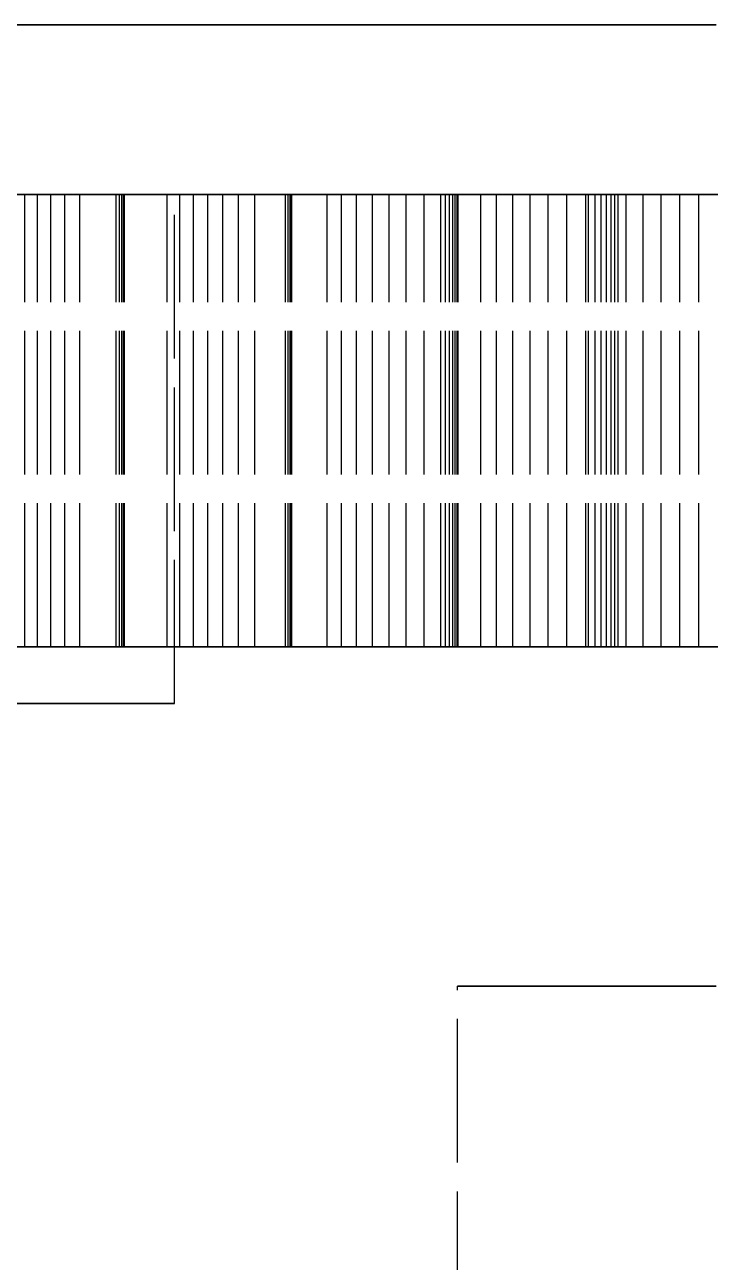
# Model space of a CAD drawing. Header units: millimetres. Extents: x -13 to 276, y -50 to 157.
# Drawn here: x 29.43 to 35.48, y 133.57 to 144.51 of the extents above; entities that cross this region are included whole.
import ezdxf

# ---------------------------------------------------------------- set-up
doc = ezdxf.new("R2010")
doc.units = ezdxf.units.MM
doc.linetypes.add('DASHED', pattern=[1.524, 1.27, -0.254])
doc.layers.add('HIDDEN', color=8, linetype='DASHED')
doc.layers.add('VISIBLE', color=7, linetype='CONTINUOUS')

msp = doc.modelspace()

# ---------------------------------------------------------------- linework, layer by layer
at = {"layer": 'HIDDEN'}
for points in [[(21.05952, 144.51), (21.82143, 144.51), (22.58333, 144.51), (23.34524, 144.51), (24.10714, 144.51), (24.86905, 144.51), (25.63095, 144.51), (26.39286, 144.51), (27.15476, 144.51), (27.91667, 144.51), (28.67857, 144.51), (29.44048, 144.51), (30.20238, 144.51), (30.96429, 144.51), (31.72619, 144.51), (32.4881, 144.51), (33.25, 144.51), (34.0119, 144.51), (34.77381, 144.51), (35.53571, 144.51)], [(36.0754, 143.01), (35.37698, 143.01), (34.67857, 143.01), (33.98016, 143.01), (33.28175, 143.01), (32.58333, 143.01), (31.88492, 143.01), (31.18651, 143.01), (30.4881, 143.01), (29.78968, 143.01), (29.09127, 143.01), (28.39286, 143.01), (27.69444, 143.01), (26.99603, 143.01), (26.29762, 143.01), (25.59921, 143.01), (24.90079, 143.01), (24.20238, 143.01), (23.50397, 143.01), (22.80556, 143.01), (22.10714, 143.01), (21.40873, 143.01), (20.71032, 143.01)], [(20.71032, 143.01), (21.40873, 143.01), (22.10714, 143.01), (22.80556, 143.01), (23.50397, 143.01), (24.20238, 143.01), (24.90079, 143.01), (25.59921, 143.01), (26.29762, 143.01), (26.99603, 143.01), (27.69444, 143.01), (28.39286, 143.01), (29.09127, 143.01), (29.78968, 143.01), (30.4881, 143.01), (31.18651, 143.01), (31.88492, 143.01), (32.58333, 143.01), (33.28175, 143.01), (33.98016, 143.01), (34.67857, 143.01), (35.37698, 143.01), (36.0754, 143.01)], [(35.875, 143.01), (35.26786, 143.01), (34.66071, 143.01), (34.05357, 143.01), (33.44643, 143.01), (32.83929, 143.01), (32.23214, 143.01), (31.625, 143.01), (31.01786, 143.01), (30.41071, 143.01), (29.80357, 143.01), (29.19643, 143.01)], [(29.19643, 143.01), (29.80357, 143.01), (30.41071, 143.01), (31.01786, 143.01), (31.625, 143.01), (32.23214, 143.01), (32.83929, 143.01), (33.44643, 143.01), (34.05357, 143.01), (34.66071, 143.01), (35.26786, 143.01), (35.875, 143.01)], [(29.42541, 143.01), (29.32091, 143.01)], [(29.32091, 143.01), (29.42541, 143.01)], [(30.75, 143.01), (30.5754, 143.01), (30.40079, 143.01), (30.22619, 143.01), (30.05159, 143.01), (29.87698, 143.01), (29.70238, 143.01), (29.52778, 143.01), (29.35317, 143.01)], [(29.35317, 143.01), (29.52778, 143.01), (29.70238, 143.01), (29.87698, 143.01), (30.05159, 143.01), (30.22619, 143.01), (30.40079, 143.01), (30.5754, 143.01), (30.75, 143.01)], [(29.53718, 143.01), (29.42541, 143.01)], [(29.42541, 143.01), (29.53718, 143.01)], [(29.42541, 139.01), (29.42541, 143.01)], [(29.42541, 139.01), (29.42541, 143.01)], [(29.6557, 143.01), (29.53718, 143.01)], [(29.53718, 143.01), (29.6557, 143.01)], [(29.53718, 139.01), (29.53718, 143.01)], [(29.53718, 139.01), (29.53718, 143.01)], [(29.78058, 143.01), (29.6557, 143.01)], [(29.6557, 143.01), (29.78058, 143.01)], [(29.6557, 139.01), (29.6557, 143.01)], [(29.6557, 139.01), (29.6557, 143.01)], [(29.91151, 143.01), (29.78058, 143.01)], [(29.78058, 143.01), (29.91151, 143.01)], [(29.78058, 139.01), (29.78058, 143.01)], [(29.78058, 139.01), (29.78058, 143.01)], [(30.23467, 143.01), (29.91151, 143.01)], [(29.91151, 143.01), (30.23467, 143.01)], [(29.91151, 139.01), (29.91151, 143.01)], [(29.91151, 139.01), (29.91151, 143.01)], [(30.26244, 143.01), (30.23467, 143.01)], [(30.23467, 143.01), (30.26244, 143.01)], [(30.23467, 139.01), (30.23467, 143.01)], [(30.23467, 139.01), (30.23467, 143.01)], [(30.28398, 143.01), (30.26244, 143.01)], [(30.26244, 143.01), (30.28398, 143.01)], [(30.26244, 139.01), (30.26244, 143.01)], [(30.26244, 139.01), (30.26244, 143.01)], [(30.29905, 143.01), (30.28398, 143.01)], [(30.28398, 143.01), (30.29905, 143.01)], [(30.28398, 139.01), (30.28398, 143.01)], [(30.28398, 139.01), (30.28398, 143.01)], [(30.3073, 143.01), (30.29905, 143.01)], [(30.29905, 143.01), (30.3073, 143.01)], [(30.29905, 139.01), (30.29905, 143.01)], [(30.29905, 139.01), (30.29905, 143.01)], [(30.68503, 143.01), (30.3013, 143.01)], [(30.3013, 143.01), (30.30827, 143.01)], [(30.30827, 143.01), (30.3013, 143.01)], [(30.3013, 143.01), (30.68503, 143.01)], [(30.3013, 139.01), (30.3013, 143.01)], [(30.3013, 139.01), (30.3013, 143.01)], [(30.30827, 143.01), (30.3073, 143.01)], [(30.3073, 143.01), (30.30827, 143.01)], [(30.3073, 139.01), (30.3073, 143.01)], [(30.3073, 139.01), (30.3073, 143.01)], [(30.30827, 139.01), (30.30827, 143.01)], [(30.30827, 139.01), (30.30827, 143.01)], [(30.79675, 143.01), (30.68503, 143.01)], [(30.68503, 143.01), (30.79675, 143.01)], [(30.68503, 139.01), (30.68503, 143.01)], [(30.68503, 139.01), (30.68503, 143.01)], [(30.75, 138.51), (30.75, 143.01)], [(30.91622, 143.01), (30.79675, 143.01)], [(30.79675, 143.01), (30.91622, 143.01)], [(30.79675, 139.01), (30.79675, 143.01)], [(30.79675, 139.01), (30.79675, 143.01)], [(31.04272, 143.01), (30.91622, 143.01)], [(30.91622, 143.01), (31.04272, 143.01)], [(30.91622, 139.01), (30.91622, 143.01)], [(30.91622, 139.01), (30.91622, 143.01)], [(31.17575, 143.01), (31.04272, 143.01)], [(31.04272, 143.01), (31.17575, 143.01)], [(31.04272, 139.01), (31.04272, 143.01)], [(31.04272, 139.01), (31.04272, 143.01)], [(31.31492, 143.01), (31.17575, 143.01)], [(31.17575, 143.01), (31.31492, 143.01)], [(31.17575, 139.01), (31.17575, 143.01)], [(31.17575, 139.01), (31.17575, 143.01)], [(31.45995, 143.01), (31.31492, 143.01)], [(31.31492, 143.01), (31.45995, 143.01)], [(31.31492, 139.01), (31.31492, 143.01)], [(31.31492, 139.01), (31.31492, 143.01)], [(31.77324, 143.01), (31.45995, 143.01)], [(31.45995, 143.01), (31.77324, 143.01)], [(31.45995, 139.01), (31.45995, 143.01)], [(31.45995, 139.01), (31.45995, 143.01)], [(32.09931, 143.01), (31.72908, 143.01)], [(31.72908, 143.01), (31.75399, 143.01)], [(31.75399, 143.01), (31.72908, 143.01)], [(31.72908, 143.01), (32.09931, 143.01)], [(31.72908, 139.01), (31.72908, 143.01)], [(31.72908, 139.01), (31.72908, 143.01)], [(31.75399, 143.01), (31.77119, 143.01)], [(31.77119, 143.01), (31.75399, 143.01)], [(31.75399, 139.01), (31.75399, 143.01)], [(31.75399, 139.01), (31.75399, 143.01)], [(31.77119, 143.01), (31.78134, 143.01)], [(31.78134, 143.01), (31.77119, 143.01)], [(31.77119, 139.01), (31.77119, 143.01)], [(31.77119, 139.01), (31.77119, 143.01)], [(31.78208, 143.01), (31.77324, 143.01)], [(31.77324, 143.01), (31.78208, 143.01)], [(31.77324, 139.01), (31.77324, 143.01)], [(31.77324, 139.01), (31.77324, 143.01)], [(31.78134, 143.01), (31.78486, 143.01)], [(31.78486, 143.01), (31.78134, 143.01)], [(31.78134, 139.01), (31.78134, 143.01)], [(31.78134, 139.01), (31.78134, 143.01)], [(31.78486, 143.01), (31.78208, 143.01)], [(31.78208, 143.01), (31.78486, 143.01)], [(31.78208, 139.01), (31.78208, 143.01)], [(31.78208, 139.01), (31.78208, 143.01)], [(31.78486, 139.01), (31.78486, 143.01)], [(31.78486, 139.01), (31.78486, 143.01)], [(32.22527, 143.01), (32.09931, 143.01)], [(32.09931, 143.01), (32.22527, 143.01)], [(32.09931, 139.01), (32.09931, 143.01)], [(32.09931, 139.01), (32.09931, 143.01)], [(32.35867, 143.01), (32.22527, 143.01)], [(32.22527, 143.01), (32.35867, 143.01)], [(32.22527, 139.01), (32.22527, 143.01)], [(32.22527, 139.01), (32.22527, 143.01)], [(32.49883, 143.01), (32.35867, 143.01)], [(32.35867, 143.01), (32.49883, 143.01)], [(32.35867, 139.01), (32.35867, 143.01)], [(32.35867, 139.01), (32.35867, 143.01)], [(32.64524, 143.01), (32.49883, 143.01)], [(32.49883, 143.01), (32.64524, 143.01)], [(32.49883, 139.01), (32.49883, 143.01)], [(32.49883, 139.01), (32.49883, 143.01)], [(32.79753, 143.01), (32.64524, 143.01)], [(32.64524, 143.01), (32.79753, 143.01)], [(32.64524, 139.01), (32.64524, 143.01)], [(32.64524, 139.01), (32.64524, 143.01)], [(32.9554, 143.01), (32.79753, 143.01)], [(32.79753, 143.01), (32.9554, 143.01)], [(32.79753, 139.01), (32.79753, 143.01)], [(32.79753, 139.01), (32.79753, 143.01)], [(33.25616, 143.01), (32.9554, 143.01)], [(32.9554, 143.01), (33.25616, 143.01)], [(32.9554, 139.01), (32.9554, 143.01)], [(32.9554, 139.01), (32.9554, 143.01)], [(33.45515, 143.01), (33.10159, 143.01)], [(33.10159, 143.01), (33.14421, 143.01)], [(33.14421, 143.01), (33.10159, 143.01)], [(33.10159, 143.01), (33.45515, 143.01)], [(33.10159, 139.01), (33.10159, 143.01)], [(33.10159, 139.01), (33.10159, 143.01)], [(33.14421, 143.01), (33.17944, 143.01)], [(33.17944, 143.01), (33.14421, 143.01)], [(33.14421, 139.01), (33.14421, 143.01)], [(33.14421, 139.01), (33.14421, 143.01)], [(33.17944, 143.01), (33.2079, 143.01)], [(33.2079, 143.01), (33.17944, 143.01)], [(33.17944, 139.01), (33.17944, 143.01)], [(33.17944, 139.01), (33.17944, 143.01)], [(33.2079, 143.01), (33.22998, 143.01)], [(33.22998, 143.01), (33.2079, 143.01)], [(33.2079, 139.01), (33.2079, 143.01)], [(33.2079, 139.01), (33.2079, 143.01)], [(33.22998, 143.01), (33.24599, 143.01)], [(33.24599, 143.01), (33.22998, 143.01)], [(33.22998, 139.01), (33.22998, 143.01)], [(33.22998, 139.01), (33.22998, 143.01)], [(33.24599, 143.01), (33.25616, 143.01)], [(33.25616, 143.01), (33.24599, 143.01)], [(33.24599, 139.01), (33.24599, 143.01)], [(33.24599, 139.01), (33.24599, 143.01)], [(33.25616, 139.01), (33.25616, 143.01)], [(33.25616, 139.01), (33.25616, 143.01)], [(33.59428, 143.01), (33.45515, 143.01)], [(33.45515, 143.01), (33.59428, 143.01)], [(33.45515, 139.01), (33.45515, 143.01)], [(33.45515, 139.01), (33.45515, 143.01)], [(33.74049, 143.01), (33.59428, 143.01)], [(33.59428, 143.01), (33.74049, 143.01)], [(33.59428, 139.01), (33.59428, 143.01)], [(33.59428, 139.01), (33.59428, 143.01)], [(33.8931, 143.01), (33.74049, 143.01)], [(33.74049, 143.01), (33.8931, 143.01)], [(33.74049, 139.01), (33.74049, 143.01)], [(33.74049, 139.01), (33.74049, 143.01)], [(34.05164, 143.01), (33.8931, 143.01)], [(33.8931, 143.01), (34.05164, 143.01)], [(33.8931, 139.01), (33.8931, 143.01)], [(33.8931, 139.01), (33.8931, 143.01)], [(34.21574, 143.01), (34.05164, 143.01)], [(34.05164, 143.01), (34.21574, 143.01)], [(34.05164, 139.01), (34.05164, 143.01)], [(34.05164, 139.01), (34.05164, 143.01)], [(34.38511, 143.01), (34.21574, 143.01)], [(34.21574, 143.01), (34.38511, 143.01)], [(34.21574, 139.01), (34.21574, 143.01)], [(34.21574, 139.01), (34.21574, 143.01)], [(34.67078, 143.01), (34.38511, 143.01)], [(34.38511, 143.01), (34.67078, 143.01)], [(34.38511, 139.01), (34.38511, 143.01)], [(34.38511, 139.01), (34.38511, 143.01)], [(34.74099, 143.01), (34.40711, 143.01)], [(34.40711, 143.01), (34.46708, 143.01)], [(34.46708, 143.01), (34.40711, 143.01)], [(34.40711, 143.01), (34.74099, 143.01)], [(34.40711, 139.01), (34.40711, 143.01)], [(34.40711, 139.01), (34.40711, 143.01)], [(34.46708, 143.01), (34.52004, 143.01)], [(34.52004, 143.01), (34.46708, 143.01)], [(34.46708, 139.01), (34.46708, 143.01)], [(34.46708, 139.01), (34.46708, 143.01)], [(34.52004, 143.01), (34.56656, 143.01)], [(34.56656, 143.01), (34.52004, 143.01)], [(34.52004, 139.01), (34.52004, 143.01)], [(34.52004, 139.01), (34.52004, 143.01)], [(34.56656, 143.01), (34.60702, 143.01)], [(34.60702, 143.01), (34.56656, 143.01)], [(34.56656, 139.01), (34.56656, 143.01)], [(34.56656, 139.01), (34.56656, 143.01)], [(34.60702, 143.01), (34.64169, 143.01)], [(34.64169, 143.01), (34.60702, 143.01)], [(34.60702, 139.01), (34.60702, 143.01)], [(34.60702, 139.01), (34.60702, 143.01)], [(34.64169, 143.01), (34.67078, 143.01)], [(34.67078, 143.01), (34.64169, 143.01)], [(34.64169, 139.01), (34.64169, 143.01)], [(34.64169, 139.01), (34.64169, 143.01)], [(34.67078, 139.01), (34.67078, 143.01)], [(34.67078, 139.01), (34.67078, 143.01)], [(34.8921, 143.01), (34.74099, 143.01)], [(34.74099, 143.01), (34.8921, 143.01)], [(34.74099, 139.01), (34.74099, 143.01)], [(34.74099, 139.01), (34.74099, 143.01)], [(35.04986, 143.01), (34.8921, 143.01)], [(34.8921, 143.01), (35.04986, 143.01)], [(34.8921, 139.01), (34.8921, 143.01)], [(34.8921, 139.01), (34.8921, 143.01)], [(35.21362, 143.01), (35.04986, 143.01)], [(35.04986, 143.01), (35.21362, 143.01)], [(35.04986, 139.01), (35.04986, 143.01)], [(35.04986, 139.01), (35.04986, 143.01)], [(35.38294, 143.01), (35.21362, 143.01)], [(35.21362, 143.01), (35.38294, 143.01)], [(35.21362, 139.01), (35.21362, 143.01)], [(35.21362, 139.01), (35.21362, 143.01)], [(35.55746, 143.01), (35.38294, 143.01)], [(35.38294, 143.01), (35.55746, 143.01)], [(35.38294, 139.01), (35.38294, 143.01)], [(35.38294, 139.01), (35.38294, 143.01)], [(35.875, 139.01), (35.26786, 139.01), (34.66071, 139.01), (34.05357, 139.01), (33.44643, 139.01), (32.83929, 139.01), (32.23214, 139.01), (31.625, 139.01), (31.01786, 139.01), (30.41071, 139.01), (29.80357, 139.01), (29.19643, 139.01)], [(29.19643, 139.01), (29.80357, 139.01), (30.41071, 139.01), (31.01786, 139.01), (31.625, 139.01), (32.23214, 139.01), (32.83929, 139.01), (33.44643, 139.01), (34.05357, 139.01), (34.66071, 139.01), (35.26786, 139.01), (35.875, 139.01)], [(29.42541, 139.01), (29.32091, 139.01)], [(29.32091, 139.01), (29.42541, 139.01)], [(29.53718, 139.01), (29.42541, 139.01)], [(29.42541, 139.01), (29.53718, 139.01)], [(29.6557, 139.01), (29.53718, 139.01)], [(29.53718, 139.01), (29.6557, 139.01)], [(29.78058, 139.01), (29.6557, 139.01)], [(29.6557, 139.01), (29.78058, 139.01)], [(29.91151, 139.01), (29.78058, 139.01)], [(29.78058, 139.01), (29.91151, 139.01)], [(30.23467, 139.01), (29.91151, 139.01)], [(29.91151, 139.01), (30.23467, 139.01)], [(30.26244, 139.01), (30.23467, 139.01)], [(30.23467, 139.01), (30.26244, 139.01)], [(30.28398, 139.01), (30.26244, 139.01)], [(30.26244, 139.01), (30.28398, 139.01)], [(30.29905, 139.01), (30.28398, 139.01)], [(30.28398, 139.01), (30.29905, 139.01)], [(30.3073, 139.01), (30.29905, 139.01)], [(30.29905, 139.01), (30.3073, 139.01)], [(30.68503, 139.01), (30.3013, 139.01)], [(30.3013, 139.01), (30.30827, 139.01)], [(30.30827, 139.01), (30.3013, 139.01)], [(30.3013, 139.01), (30.68503, 139.01)], [(30.30827, 139.01), (30.3073, 139.01)], [(30.3073, 139.01), (30.30827, 139.01)], [(30.79675, 139.01), (30.68503, 139.01)], [(30.68503, 139.01), (30.79675, 139.01)], [(30.91622, 139.01), (30.79675, 139.01)], [(30.79675, 139.01), (30.91622, 139.01)], [(31.04272, 139.01), (30.91622, 139.01)], [(30.91622, 139.01), (31.04272, 139.01)], [(31.17575, 139.01), (31.04272, 139.01)], [(31.04272, 139.01), (31.17575, 139.01)], [(31.31492, 139.01), (31.17575, 139.01)], [(31.17575, 139.01), (31.31492, 139.01)], [(31.45995, 139.01), (31.31492, 139.01)], [(31.31492, 139.01), (31.45995, 139.01)], [(31.77324, 139.01), (31.45995, 139.01)], [(31.45995, 139.01), (31.77324, 139.01)], [(32.09931, 139.01), (31.72908, 139.01)], [(31.72908, 139.01), (31.75399, 139.01)], [(31.75399, 139.01), (31.72908, 139.01)], [(31.72908, 139.01), (32.09931, 139.01)], [(31.75399, 139.01), (31.77119, 139.01)], [(31.77119, 139.01), (31.75399, 139.01)], [(31.77119, 139.01), (31.78134, 139.01)], [(31.78134, 139.01), (31.77119, 139.01)], [(31.78208, 139.01), (31.77324, 139.01)], [(31.77324, 139.01), (31.78208, 139.01)], [(31.78134, 139.01), (31.78486, 139.01)], [(31.78486, 139.01), (31.78134, 139.01)], [(31.78486, 139.01), (31.78208, 139.01)], [(31.78208, 139.01), (31.78486, 139.01)], [(32.22527, 139.01), (32.09931, 139.01)], [(32.09931, 139.01), (32.22527, 139.01)], [(32.35867, 139.01), (32.22527, 139.01)], [(32.22527, 139.01), (32.35867, 139.01)], [(32.49883, 139.01), (32.35867, 139.01)], [(32.35867, 139.01), (32.49883, 139.01)], [(32.64524, 139.01), (32.49883, 139.01)], [(32.49883, 139.01), (32.64524, 139.01)], [(32.79753, 139.01), (32.64524, 139.01)], [(32.64524, 139.01), (32.79753, 139.01)], [(32.9554, 139.01), (32.79753, 139.01)], [(32.79753, 139.01), (32.9554, 139.01)], [(33.25616, 139.01), (32.9554, 139.01)], [(32.9554, 139.01), (33.25616, 139.01)], [(33.45515, 139.01), (33.10159, 139.01)], [(33.10159, 139.01), (33.14421, 139.01)], [(33.14421, 139.01), (33.10159, 139.01)], [(33.10159, 139.01), (33.45515, 139.01)], [(33.14421, 139.01), (33.17944, 139.01)], [(33.17944, 139.01), (33.14421, 139.01)], [(33.17944, 139.01), (33.2079, 139.01)], [(33.2079, 139.01), (33.17944, 139.01)], [(33.2079, 139.01), (33.22998, 139.01)], [(33.22998, 139.01), (33.2079, 139.01)], [(33.22998, 139.01), (33.24599, 139.01)], [(33.24599, 139.01), (33.22998, 139.01)], [(33.24599, 139.01), (33.25616, 139.01)], [(33.25616, 139.01), (33.24599, 139.01)], [(33.59428, 139.01), (33.45515, 139.01)], [(33.45515, 139.01), (33.59428, 139.01)], [(33.74049, 139.01), (33.59428, 139.01)], [(33.59428, 139.01), (33.74049, 139.01)], [(33.8931, 139.01), (33.74049, 139.01)], [(33.74049, 139.01), (33.8931, 139.01)], [(34.05164, 139.01), (33.8931, 139.01)], [(33.8931, 139.01), (34.05164, 139.01)], [(34.21574, 139.01), (34.05164, 139.01)], [(34.05164, 139.01), (34.21574, 139.01)], [(34.38511, 139.01), (34.21574, 139.01)], [(34.21574, 139.01), (34.38511, 139.01)], [(34.67078, 139.01), (34.38511, 139.01)], [(34.38511, 139.01), (34.67078, 139.01)], [(34.74099, 139.01), (34.40711, 139.01)], [(34.40711, 139.01), (34.46708, 139.01)], [(34.46708, 139.01), (34.40711, 139.01)], [(34.40711, 139.01), (34.74099, 139.01)], [(34.46708, 139.01), (34.52004, 139.01)], [(34.52004, 139.01), (34.46708, 139.01)], [(34.52004, 139.01), (34.56656, 139.01)], [(34.56656, 139.01), (34.52004, 139.01)], [(34.56656, 139.01), (34.60702, 139.01)], [(34.60702, 139.01), (34.56656, 139.01)], [(34.60702, 139.01), (34.64169, 139.01)], [(34.64169, 139.01), (34.60702, 139.01)], [(34.64169, 139.01), (34.67078, 139.01)], [(34.67078, 139.01), (34.64169, 139.01)], [(34.8921, 139.01), (34.74099, 139.01)], [(34.74099, 139.01), (34.8921, 139.01)], [(35.04986, 139.01), (34.8921, 139.01)], [(34.8921, 139.01), (35.04986, 139.01)], [(35.21362, 139.01), (35.04986, 139.01)], [(35.04986, 139.01), (35.21362, 139.01)], [(35.38294, 139.01), (35.21362, 139.01)], [(35.21362, 139.01), (35.38294, 139.01)], [(35.55746, 139.01), (35.38294, 139.01)], [(35.38294, 139.01), (35.55746, 139.01)], [(30.75, 138.51), (30.5754, 138.51), (30.40079, 138.51), (30.22619, 138.51), (30.05159, 138.51), (29.87698, 138.51), (29.70238, 138.51), (29.52778, 138.51), (29.35317, 138.51)], [(29.35317, 138.51), (29.52778, 138.51), (29.70238, 138.51), (29.87698, 138.51), (30.05159, 138.51), (30.22619, 138.51), (30.40079, 138.51), (30.5754, 138.51), (30.75, 138.51)], [(35.53571, 136.01), (35.34524, 136.01), (35.15476, 136.01), (34.96429, 136.01), (34.77381, 136.01), (34.58333, 136.01), (34.39286, 136.01), (34.20238, 136.01), (34.0119, 136.01), (33.82143, 136.01), (33.63095, 136.01), (33.44048, 136.01), (33.25, 136.01)], [(33.25, 136.01), (33.44048, 136.01), (33.63095, 136.01), (33.82143, 136.01), (34.0119, 136.01), (34.20238, 136.01), (34.39286, 136.01), (34.58333, 136.01), (34.77381, 136.01), (34.96429, 136.01), (35.15476, 136.01), (35.34524, 136.01), (35.53571, 136.01)], [(33.25, 119.21), (33.25, 136.01)]]:
    msp.add_lwpolyline(points, dxfattribs=at)
at = {"layer": 'VISIBLE'}
msp.add_lwpolyline([(35.53571, 144.51), (34.77381, 144.51), (34.0119, 144.51), (33.25, 144.51), (32.4881, 144.51), (31.72619, 144.51), (30.96429, 144.51), (30.20238, 144.51), (29.44048, 144.51), (28.67857, 144.51), (27.91667, 144.51), (27.15476, 144.51), (26.39286, 144.51), (25.63095, 144.51), (24.86905, 144.51), (24.10714, 144.51), (23.34524, 144.51), (22.58333, 144.51), (21.82143, 144.51), (21.05952, 144.51)], dxfattribs=at)

doc.saveas('drawing.dxf')
